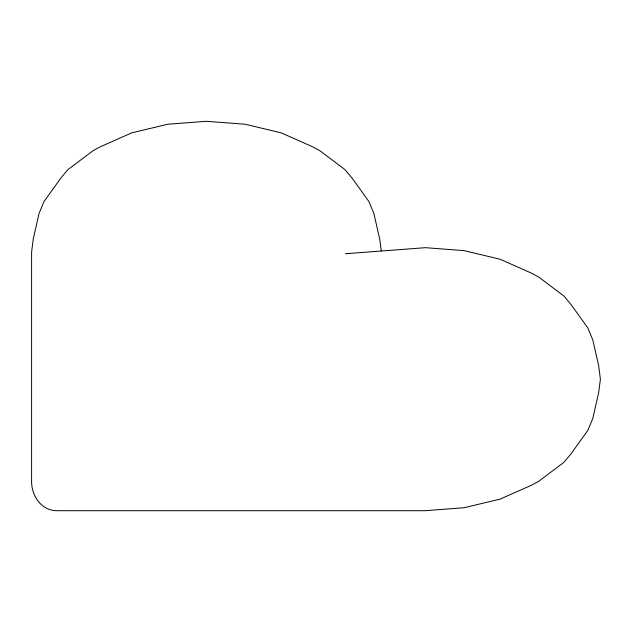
<?xml version="1.0" encoding="UTF-8"?>
<svg xmlns="http://www.w3.org/2000/svg" width="632" height="632" viewBox="0 0 632 632"><rect width="100%" height="100%" fill="white"/><g stroke="black" fill="none" stroke-linecap="round" stroke-linejoin="round"><path stroke-width="0.95" d="M345.38 253.756L425.368 247.681L464.046 250.62L500.094 259.238L531.046 272.953L538.535 276.919L563.973 296.06L571.012 304.521L587.815 327.945L592.753 339.771L598.654 365.667L600.4 379.176L598.654 392.693L592.753 418.589L587.815 430.416L571.012 453.831L563.973 462.3L538.535 481.434L531.046 485.408L500.094 499.122L464.046 507.741L425.02 510.703L56.967 510.703C40.819 510.735 31.015 495.03 31.6 480.13L31.6 252.034L33.33 238.588L39.073 213.387L44.011 201.561L60.814 178.137L67.853 169.676L93.291 150.535L100.788 146.569L131.733 132.854L167.78 124.235L206.459 121.297L245.137 124.235L281.185 132.854L312.137 146.569L319.634 150.535L345.064 169.676L352.111 178.137L368.906 201.561L373.844 213.387L379.753 239.283L381.246 250.865"/></g></svg>
